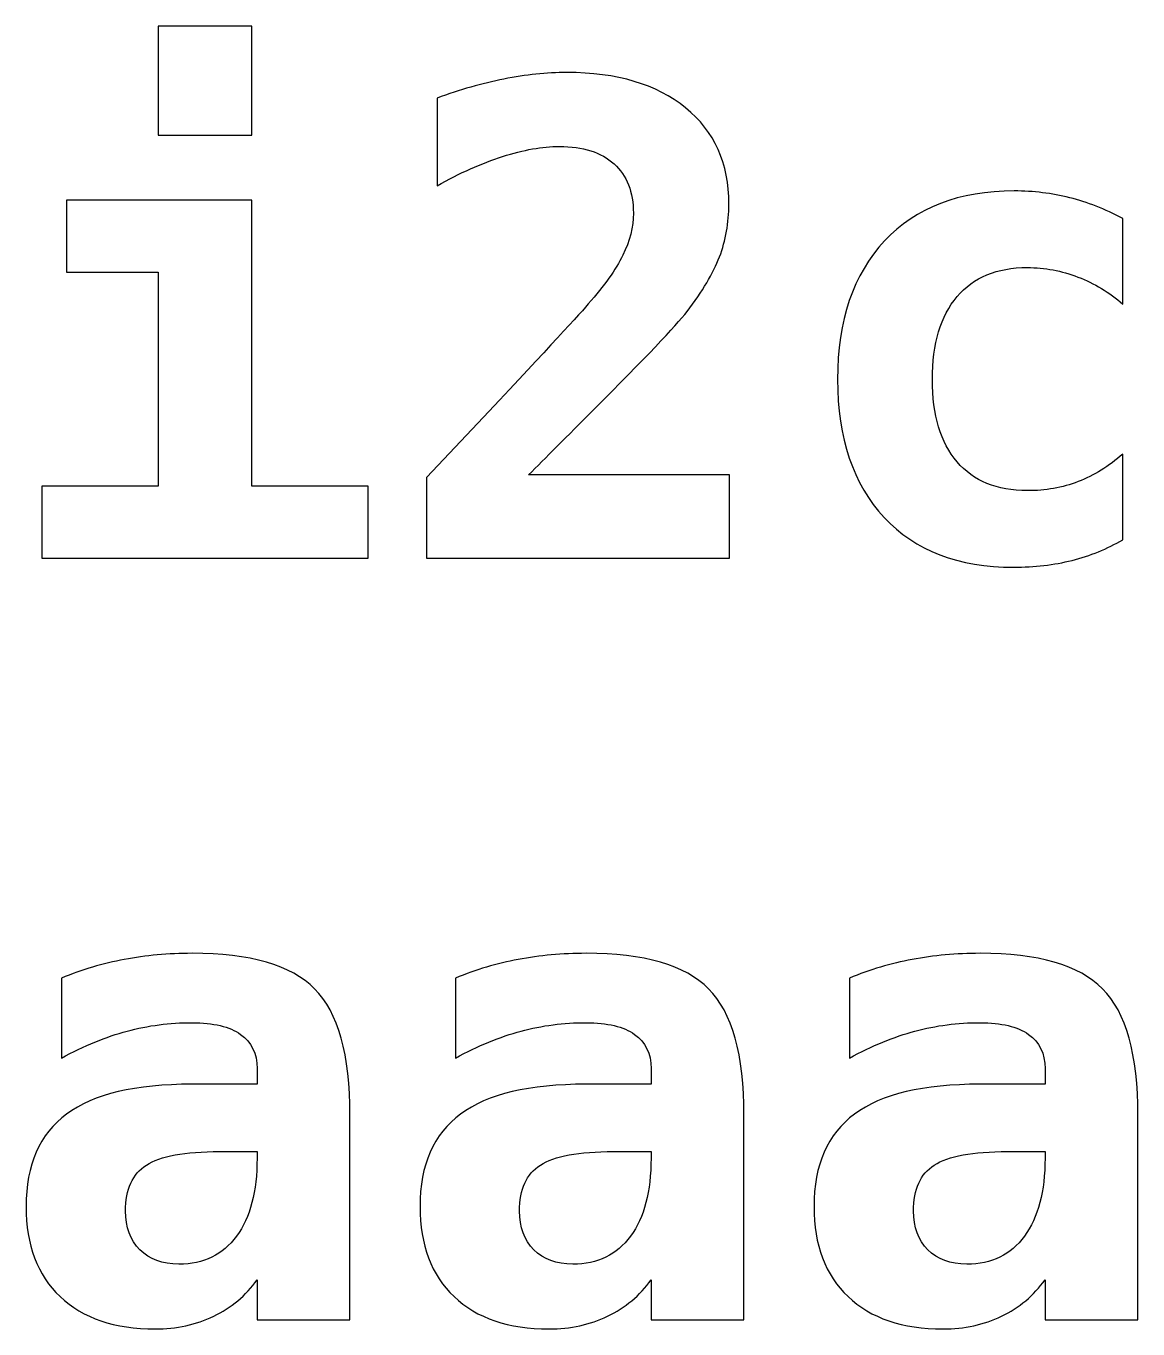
# Model space of a CAD drawing. Header units: centimetres. Extents: x -14.7 to 16.9, y -14.9 to 2.2.
# Drawn here: x -11.612 to -11.013, y -5.851 to -5.149 of the extents above; entities that cross this region are included whole.
import ezdxf

# ---------------------------------------------------------------- set-up
doc = ezdxf.new("R2010")
doc.units = ezdxf.units.CM
doc.header["$MEASUREMENT"] = 0
doc.layers.add('Layer 1', color=7, linetype='Continuous')

msp = doc.modelspace()

# ---------------------------------------------------------------- linework, layer by layer
at = {"layer": 'Layer 1'}
for points, knots in [([(-11.54092, -5.14881), (-11.54092, -5.14881), (-11.49047, -5.14881), (-11.49047, -5.14881), (-11.49047, -5.14881), (-11.49047, -5.14881), (-11.49047, -5.20772), (-11.49047, -5.20772), (-11.49047, -5.20772), (-11.49047, -5.20772), (-11.54092, -5.20772), (-11.54092, -5.20772), (-11.54092, -5.20772), (-11.54092, -5.20772), (-11.54092, -5.14881), (-11.54092, -5.14881)], [0, 0, 0, 0, 0.2, 0.2, 0.2, 0.2, 0.4, 0.4, 0.4, 0.4, 0.6, 0.6, 0.6, 0.6, 1, 1, 1, 1]), ([(-11.34125, -5.39082), (-11.34125, -5.39082), (-11.23295, -5.39082), (-11.23295, -5.39082), (-11.23295, -5.39082), (-11.23295, -5.39082), (-11.23295, -5.43562), (-11.23295, -5.43562), (-11.23295, -5.43562), (-11.23295, -5.43562), (-11.39628, -5.43562), (-11.39628, -5.43562), (-11.39628, -5.43562), (-11.39628, -5.43562), (-11.39628, -5.39217), (-11.39628, -5.39217), (-11.39628, -5.39217), (-11.39628, -5.39217), (-11.36871, -5.36289), (-11.36871, -5.36289), (-11.36871, -5.36289), (-11.33596, -5.32808), (-11.31609, -5.30668), (-11.30909, -5.29862), (-11.30909, -5.29862), (-11.3005, -5.28875), (-11.29427, -5.28004), (-11.29051, -5.2724), (-11.29051, -5.2724), (-11.28669, -5.26476), (-11.28481, -5.25717), (-11.28481, -5.2497), (-11.28481, -5.2497), (-11.28481, -5.23824), (-11.28827, -5.22936), (-11.29521, -5.22313), (-11.29521, -5.22313), (-11.30215, -5.21684), (-11.31197, -5.21372), (-11.32473, -5.21372), (-11.32473, -5.21372), (-11.33378, -5.21372), (-11.34396, -5.21554), (-11.3553, -5.21913), (-11.3553, -5.21913), (-11.36659, -5.22278), (-11.37835, -5.22801), (-11.39064, -5.23489), (-11.39064, -5.23489), (-11.39064, -5.23489), (-11.39064, -5.18762), (-11.39064, -5.18762), (-11.39064, -5.18762), (-11.37835, -5.18315), (-11.36636, -5.17974), (-11.3546, -5.17739), (-11.3546, -5.17739), (-11.34284, -5.17503), (-11.33155, -5.17386), (-11.32073, -5.17386), (-11.32073, -5.17386), (-11.29357, -5.17386), (-11.27216, -5.18021), (-11.25664, -5.19291), (-11.25664, -5.19291), (-11.24106, -5.20555), (-11.2333, -5.22289), (-11.2333, -5.24482), (-11.2333, -5.24482), (-11.2333, -5.25488), (-11.23501, -5.26435), (-11.23836, -5.27322), (-11.23836, -5.27322), (-11.24177, -5.28204), (-11.24759, -5.29186), (-11.25588, -5.30268), (-11.25588, -5.30268), (-11.26193, -5.31044), (-11.27863, -5.32802), (-11.30597, -5.35536), (-11.30597, -5.35536), (-11.32079, -5.37018), (-11.33255, -5.382), (-11.34125, -5.39082)], [0, 0, 0, 0, 0.045455, 0.045455, 0.045455, 0.045455, 0.090909, 0.090909, 0.090909, 0.090909, 0.136364, 0.136364, 0.136364, 0.136364, 0.181818, 0.181818, 0.181818, 0.181818, 0.227273, 0.227273, 0.227273, 0.227273, 0.272727, 0.272727, 0.272727, 0.272727, 0.318182, 0.318182, 0.318182, 0.318182, 0.363636, 0.363636, 0.363636, 0.363636, 0.409091, 0.409091, 0.409091, 0.409091, 0.454545, 0.454545, 0.454545, 0.454545, 0.5, 0.5, 0.5, 0.5, 0.545455, 0.545455, 0.545455, 0.545455, 0.590909, 0.590909, 0.590909, 0.590909, 0.636364, 0.636364, 0.636364, 0.636364, 0.681818, 0.681818, 0.681818, 0.681818, 0.727273, 0.727273, 0.727273, 0.727273, 0.772727, 0.772727, 0.772727, 0.772727, 0.818182, 0.818182, 0.818182, 0.818182, 0.863636, 0.863636, 0.863636, 0.863636, 0.909091, 0.909091, 0.909091, 0.909091, 1, 1, 1, 1]), ([(-11.02093, -5.42574), (-11.0294, -5.43068), (-11.03857, -5.43439), (-11.04833, -5.43685), (-11.04833, -5.43685), (-11.05809, -5.43932), (-11.06856, -5.44056), (-11.07984, -5.44056), (-11.07984, -5.44056), (-11.1096, -5.44056), (-11.13282, -5.43162), (-11.14958, -5.41369), (-11.14958, -5.41369), (-11.16633, -5.39581), (-11.17474, -5.371), (-11.17474, -5.33931), (-11.17474, -5.33931), (-11.17474, -5.3075), (-11.16628, -5.28263), (-11.1494, -5.26464), (-11.1494, -5.26464), (-11.13253, -5.24671), (-11.10924, -5.23771), (-11.07949, -5.23771), (-11.07949, -5.23771), (-11.06914, -5.23771), (-11.05921, -5.23895), (-11.04962, -5.24136), (-11.04962, -5.24136), (-11.04004, -5.24377), (-11.03046, -5.24747), (-11.02093, -5.25253), (-11.02093, -5.25253), (-11.02093, -5.25253), (-11.02093, -5.29874), (-11.02093, -5.29874), (-11.02093, -5.29874), (-11.02828, -5.29239), (-11.03633, -5.28751), (-11.04515, -5.2841), (-11.04515, -5.2841), (-11.05391, -5.28069), (-11.06303, -5.27899), (-11.07244, -5.27899), (-11.07244, -5.27899), (-11.08884, -5.27899), (-11.10148, -5.28422), (-11.1103, -5.29468), (-11.1103, -5.29468), (-11.11918, -5.30515), (-11.12359, -5.32003), (-11.12359, -5.33931), (-11.12359, -5.33931), (-11.12359, -5.3586), (-11.11918, -5.37341), (-11.1103, -5.38376), (-11.1103, -5.38376), (-11.10148, -5.39411), (-11.08884, -5.39928), (-11.07244, -5.39928), (-11.07244, -5.39928), (-11.06268, -5.39928), (-11.05356, -5.39764), (-11.04504, -5.3944), (-11.04504, -5.3944), (-11.03657, -5.39111), (-11.02851, -5.38617), (-11.02093, -5.37953), (-11.02093, -5.37953), (-11.02093, -5.37953), (-11.02093, -5.42574), (-11.02093, -5.42574)], [0, 0, 0, 0, 0.052632, 0.052632, 0.052632, 0.052632, 0.105263, 0.105263, 0.105263, 0.105263, 0.157895, 0.157895, 0.157895, 0.157895, 0.210526, 0.210526, 0.210526, 0.210526, 0.263158, 0.263158, 0.263158, 0.263158, 0.315789, 0.315789, 0.315789, 0.315789, 0.368421, 0.368421, 0.368421, 0.368421, 0.421053, 0.421053, 0.421053, 0.421053, 0.473684, 0.473684, 0.473684, 0.473684, 0.526316, 0.526316, 0.526316, 0.526316, 0.578947, 0.578947, 0.578947, 0.578947, 0.631579, 0.631579, 0.631579, 0.631579, 0.684211, 0.684211, 0.684211, 0.684211, 0.736842, 0.736842, 0.736842, 0.736842, 0.789474, 0.789474, 0.789474, 0.789474, 0.842105, 0.842105, 0.842105, 0.842105, 0.894737, 0.894737, 0.894737, 0.894737, 1, 1, 1, 1]), ([(-11.59031, -5.24265), (-11.59031, -5.24265), (-11.49047, -5.24265), (-11.49047, -5.24265), (-11.49047, -5.24265), (-11.49047, -5.24265), (-11.49047, -5.39681), (-11.49047, -5.39681), (-11.49047, -5.39681), (-11.49047, -5.39681), (-11.42768, -5.39681), (-11.42768, -5.39681), (-11.42768, -5.39681), (-11.42768, -5.39681), (-11.42768, -5.43562), (-11.42768, -5.43562), (-11.42768, -5.43562), (-11.42768, -5.43562), (-11.60372, -5.43562), (-11.60372, -5.43562), (-11.60372, -5.43562), (-11.60372, -5.43562), (-11.60372, -5.39681), (-11.60372, -5.39681), (-11.60372, -5.39681), (-11.60372, -5.39681), (-11.54092, -5.39681), (-11.54092, -5.39681), (-11.54092, -5.39681), (-11.54092, -5.39681), (-11.54092, -5.28146), (-11.54092, -5.28146), (-11.54092, -5.28146), (-11.54092, -5.28146), (-11.59031, -5.28146), (-11.59031, -5.28146), (-11.59031, -5.28146), (-11.59031, -5.28146), (-11.59031, -5.24265), (-11.59031, -5.24265)], [0, 0, 0, 0, 0.090909, 0.090909, 0.090909, 0.090909, 0.181818, 0.181818, 0.181818, 0.181818, 0.272727, 0.272727, 0.272727, 0.272727, 0.363636, 0.363636, 0.363636, 0.363636, 0.454545, 0.454545, 0.454545, 0.454545, 0.545455, 0.545455, 0.545455, 0.545455, 0.636364, 0.636364, 0.636364, 0.636364, 0.727273, 0.727273, 0.727273, 0.727273, 0.818182, 0.818182, 0.818182, 0.818182, 1, 1, 1, 1]), ([(-11.43756, -5.73613), (-11.43756, -5.73613), (-11.43756, -5.84626), (-11.43756, -5.84626), (-11.43756, -5.84626), (-11.43756, -5.84626), (-11.48765, -5.84626), (-11.48765, -5.84626), (-11.48765, -5.84626), (-11.48765, -5.84626), (-11.48765, -5.82474), (-11.48765, -5.82474), (-11.48765, -5.82474), (-11.49371, -5.83321), (-11.50153, -5.83973), (-11.51105, -5.84432), (-11.51105, -5.84432), (-11.52058, -5.84891), (-11.5311, -5.8512), (-11.54257, -5.8512), (-11.54257, -5.8512), (-11.5645, -5.8512), (-11.58161, -5.84538), (-11.59384, -5.8338), (-11.59384, -5.8338), (-11.60607, -5.82221), (-11.61218, -5.80598), (-11.61218, -5.78523), (-11.61218, -5.78523), (-11.61218, -5.76271), (-11.60489, -5.74607), (-11.59031, -5.73537), (-11.59031, -5.73537), (-11.57573, -5.72461), (-11.55321, -5.71926), (-11.52269, -5.71926), (-11.52269, -5.71926), (-11.52269, -5.71926), (-11.48765, -5.71926), (-11.48765, -5.71926), (-11.48765, -5.71926), (-11.48765, -5.71926), (-11.48765, -5.71085), (-11.48765, -5.71085), (-11.48765, -5.71085), (-11.48765, -5.70268), (-11.49059, -5.69656), (-11.49653, -5.69239), (-11.49653, -5.69239), (-11.50247, -5.68821), (-11.51117, -5.6861), (-11.52269, -5.6861), (-11.52269, -5.6861), (-11.53475, -5.6861), (-11.54639, -5.68763), (-11.55774, -5.69063), (-11.55774, -5.69063), (-11.56903, -5.69368), (-11.58084, -5.6985), (-11.59313, -5.70515), (-11.59313, -5.70515), (-11.59313, -5.70515), (-11.59313, -5.66211), (-11.59313, -5.66211), (-11.59313, -5.66211), (-11.58202, -5.65752), (-11.57067, -5.65417), (-11.55921, -5.652), (-11.55921, -5.652), (-11.54768, -5.64982), (-11.53551, -5.6487), (-11.52269, -5.6487), (-11.52269, -5.6487), (-11.4913, -5.6487), (-11.46931, -5.65505), (-11.45661, -5.66781), (-11.45661, -5.66781), (-11.44391, -5.68057), (-11.43756, -5.70333), (-11.43756, -5.73613)], [0, 0, 0, 0, 0.047619, 0.047619, 0.047619, 0.047619, 0.095238, 0.095238, 0.095238, 0.095238, 0.142857, 0.142857, 0.142857, 0.142857, 0.190476, 0.190476, 0.190476, 0.190476, 0.238095, 0.238095, 0.238095, 0.238095, 0.285714, 0.285714, 0.285714, 0.285714, 0.333333, 0.333333, 0.333333, 0.333333, 0.380952, 0.380952, 0.380952, 0.380952, 0.428571, 0.428571, 0.428571, 0.428571, 0.47619, 0.47619, 0.47619, 0.47619, 0.52381, 0.52381, 0.52381, 0.52381, 0.571429, 0.571429, 0.571429, 0.571429, 0.619048, 0.619048, 0.619048, 0.619048, 0.666667, 0.666667, 0.666667, 0.666667, 0.714286, 0.714286, 0.714286, 0.714286, 0.761905, 0.761905, 0.761905, 0.761905, 0.809524, 0.809524, 0.809524, 0.809524, 0.857143, 0.857143, 0.857143, 0.857143, 0.904762, 0.904762, 0.904762, 0.904762, 1, 1, 1, 1]), ([(-11.22519, -5.73613), (-11.22519, -5.73613), (-11.22519, -5.84626), (-11.22519, -5.84626), (-11.22519, -5.84626), (-11.22519, -5.84626), (-11.27528, -5.84626), (-11.27528, -5.84626), (-11.27528, -5.84626), (-11.27528, -5.84626), (-11.27528, -5.82474), (-11.27528, -5.82474), (-11.27528, -5.82474), (-11.28134, -5.83321), (-11.28916, -5.83973), (-11.29868, -5.84432), (-11.29868, -5.84432), (-11.30821, -5.84891), (-11.31873, -5.8512), (-11.3302, -5.8512), (-11.3302, -5.8512), (-11.35213, -5.8512), (-11.36924, -5.84538), (-11.38147, -5.8338), (-11.38147, -5.8338), (-11.3937, -5.82221), (-11.39981, -5.80598), (-11.39981, -5.78523), (-11.39981, -5.78523), (-11.39981, -5.76271), (-11.39252, -5.74607), (-11.37794, -5.73537), (-11.37794, -5.73537), (-11.36336, -5.72461), (-11.34084, -5.71926), (-11.31032, -5.71926), (-11.31032, -5.71926), (-11.31032, -5.71926), (-11.27528, -5.71926), (-11.27528, -5.71926), (-11.27528, -5.71926), (-11.27528, -5.71926), (-11.27528, -5.71085), (-11.27528, -5.71085), (-11.27528, -5.71085), (-11.27528, -5.70268), (-11.27822, -5.69656), (-11.28416, -5.69239), (-11.28416, -5.69239), (-11.2901, -5.68821), (-11.2988, -5.6861), (-11.31032, -5.6861), (-11.31032, -5.6861), (-11.32238, -5.6861), (-11.33402, -5.68763), (-11.34537, -5.69063), (-11.34537, -5.69063), (-11.35666, -5.69368), (-11.36847, -5.6985), (-11.38076, -5.70515), (-11.38076, -5.70515), (-11.38076, -5.70515), (-11.38076, -5.66211), (-11.38076, -5.66211), (-11.38076, -5.66211), (-11.36965, -5.65752), (-11.3583, -5.65417), (-11.34684, -5.652), (-11.34684, -5.652), (-11.33531, -5.64982), (-11.32314, -5.6487), (-11.31032, -5.6487), (-11.31032, -5.6487), (-11.27893, -5.6487), (-11.25694, -5.65505), (-11.24424, -5.66781), (-11.24424, -5.66781), (-11.23154, -5.68057), (-11.22519, -5.70333), (-11.22519, -5.73613)], [0, 0, 0, 0, 0.047619, 0.047619, 0.047619, 0.047619, 0.095238, 0.095238, 0.095238, 0.095238, 0.142857, 0.142857, 0.142857, 0.142857, 0.190476, 0.190476, 0.190476, 0.190476, 0.238095, 0.238095, 0.238095, 0.238095, 0.285714, 0.285714, 0.285714, 0.285714, 0.333333, 0.333333, 0.333333, 0.333333, 0.380952, 0.380952, 0.380952, 0.380952, 0.428571, 0.428571, 0.428571, 0.428571, 0.47619, 0.47619, 0.47619, 0.47619, 0.52381, 0.52381, 0.52381, 0.52381, 0.571429, 0.571429, 0.571429, 0.571429, 0.619048, 0.619048, 0.619048, 0.619048, 0.666667, 0.666667, 0.666667, 0.666667, 0.714286, 0.714286, 0.714286, 0.714286, 0.761905, 0.761905, 0.761905, 0.761905, 0.809524, 0.809524, 0.809524, 0.809524, 0.857143, 0.857143, 0.857143, 0.857143, 0.904762, 0.904762, 0.904762, 0.904762, 1, 1, 1, 1]), ([(-11.01282, -5.73613), (-11.01282, -5.73613), (-11.01282, -5.84626), (-11.01282, -5.84626), (-11.01282, -5.84626), (-11.01282, -5.84626), (-11.06291, -5.84626), (-11.06291, -5.84626), (-11.06291, -5.84626), (-11.06291, -5.84626), (-11.06291, -5.82474), (-11.06291, -5.82474), (-11.06291, -5.82474), (-11.06897, -5.83321), (-11.07679, -5.83973), (-11.08631, -5.84432), (-11.08631, -5.84432), (-11.09584, -5.84891), (-11.10636, -5.8512), (-11.11783, -5.8512), (-11.11783, -5.8512), (-11.13976, -5.8512), (-11.15687, -5.84538), (-11.1691, -5.8338), (-11.1691, -5.8338), (-11.18133, -5.82221), (-11.18744, -5.80598), (-11.18744, -5.78523), (-11.18744, -5.78523), (-11.18744, -5.76271), (-11.18015, -5.74607), (-11.16557, -5.73537), (-11.16557, -5.73537), (-11.15099, -5.72461), (-11.12847, -5.71926), (-11.09795, -5.71926), (-11.09795, -5.71926), (-11.09795, -5.71926), (-11.06291, -5.71926), (-11.06291, -5.71926), (-11.06291, -5.71926), (-11.06291, -5.71926), (-11.06291, -5.71085), (-11.06291, -5.71085), (-11.06291, -5.71085), (-11.06291, -5.70268), (-11.06585, -5.69656), (-11.07179, -5.69239), (-11.07179, -5.69239), (-11.07773, -5.68821), (-11.08643, -5.6861), (-11.09795, -5.6861), (-11.09795, -5.6861), (-11.11001, -5.6861), (-11.12165, -5.68763), (-11.133, -5.69063), (-11.133, -5.69063), (-11.14429, -5.69368), (-11.1561, -5.6985), (-11.16839, -5.70515), (-11.16839, -5.70515), (-11.16839, -5.70515), (-11.16839, -5.66211), (-11.16839, -5.66211), (-11.16839, -5.66211), (-11.15728, -5.65752), (-11.14593, -5.65417), (-11.13447, -5.652), (-11.13447, -5.652), (-11.12294, -5.64982), (-11.11077, -5.6487), (-11.09795, -5.6487), (-11.09795, -5.6487), (-11.06656, -5.6487), (-11.04457, -5.65505), (-11.03187, -5.66781), (-11.03187, -5.66781), (-11.01917, -5.68057), (-11.01282, -5.70333), (-11.01282, -5.73613)], [0, 0, 0, 0, 0.047619, 0.047619, 0.047619, 0.047619, 0.095238, 0.095238, 0.095238, 0.095238, 0.142857, 0.142857, 0.142857, 0.142857, 0.190476, 0.190476, 0.190476, 0.190476, 0.238095, 0.238095, 0.238095, 0.238095, 0.285714, 0.285714, 0.285714, 0.285714, 0.333333, 0.333333, 0.333333, 0.333333, 0.380952, 0.380952, 0.380952, 0.380952, 0.428571, 0.428571, 0.428571, 0.428571, 0.47619, 0.47619, 0.47619, 0.47619, 0.52381, 0.52381, 0.52381, 0.52381, 0.571429, 0.571429, 0.571429, 0.571429, 0.619048, 0.619048, 0.619048, 0.619048, 0.666667, 0.666667, 0.666667, 0.666667, 0.714286, 0.714286, 0.714286, 0.714286, 0.761905, 0.761905, 0.761905, 0.761905, 0.809524, 0.809524, 0.809524, 0.809524, 0.857143, 0.857143, 0.857143, 0.857143, 0.904762, 0.904762, 0.904762, 0.904762, 1, 1, 1, 1]), ([(-11.50782, -5.7556), (-11.52669, -5.7556), (-11.53986, -5.75801), (-11.54733, -5.76283), (-11.54733, -5.76283), (-11.5548, -5.76765), (-11.55856, -5.77594), (-11.55856, -5.78764), (-11.55856, -5.78764), (-11.55856, -5.7964), (-11.55597, -5.80334), (-11.5508, -5.80851), (-11.5508, -5.80851), (-11.54562, -5.81369), (-11.53863, -5.81627), (-11.52975, -5.81627), (-11.52975, -5.81627), (-11.5164, -5.81627), (-11.50605, -5.81122), (-11.4987, -5.80116), (-11.4987, -5.80116), (-11.49135, -5.79111), (-11.48765, -5.77706), (-11.48765, -5.75906), (-11.48765, -5.75906), (-11.48765, -5.75906), (-11.48765, -5.7556), (-11.48765, -5.7556), (-11.48765, -5.7556), (-11.48765, -5.7556), (-11.50782, -5.7556), (-11.50782, -5.7556)], [0, 0, 0, 0, 0.111111, 0.111111, 0.111111, 0.111111, 0.222222, 0.222222, 0.222222, 0.222222, 0.333333, 0.333333, 0.333333, 0.333333, 0.444444, 0.444444, 0.444444, 0.444444, 0.555556, 0.555556, 0.555556, 0.555556, 0.666667, 0.666667, 0.666667, 0.666667, 0.777778, 0.777778, 0.777778, 0.777778, 1, 1, 1, 1]), ([(-11.29545, -5.7556), (-11.31432, -5.7556), (-11.32749, -5.75801), (-11.33496, -5.76283), (-11.33496, -5.76283), (-11.34243, -5.76765), (-11.34619, -5.77594), (-11.34619, -5.78764), (-11.34619, -5.78764), (-11.34619, -5.7964), (-11.3436, -5.80334), (-11.33843, -5.80851), (-11.33843, -5.80851), (-11.33325, -5.81369), (-11.32626, -5.81627), (-11.31738, -5.81627), (-11.31738, -5.81627), (-11.30403, -5.81627), (-11.29368, -5.81122), (-11.28633, -5.80116), (-11.28633, -5.80116), (-11.27898, -5.79111), (-11.27528, -5.77706), (-11.27528, -5.75906), (-11.27528, -5.75906), (-11.27528, -5.75906), (-11.27528, -5.7556), (-11.27528, -5.7556), (-11.27528, -5.7556), (-11.27528, -5.7556), (-11.29545, -5.7556), (-11.29545, -5.7556)], [0, 0, 0, 0, 0.111111, 0.111111, 0.111111, 0.111111, 0.222222, 0.222222, 0.222222, 0.222222, 0.333333, 0.333333, 0.333333, 0.333333, 0.444444, 0.444444, 0.444444, 0.444444, 0.555556, 0.555556, 0.555556, 0.555556, 0.666667, 0.666667, 0.666667, 0.666667, 0.777778, 0.777778, 0.777778, 0.777778, 1, 1, 1, 1]), ([(-11.08308, -5.7556), (-11.10195, -5.7556), (-11.11512, -5.75801), (-11.12259, -5.76283), (-11.12259, -5.76283), (-11.13006, -5.76765), (-11.13382, -5.77594), (-11.13382, -5.78764), (-11.13382, -5.78764), (-11.13382, -5.7964), (-11.13123, -5.80334), (-11.12606, -5.80851), (-11.12606, -5.80851), (-11.12088, -5.81369), (-11.11389, -5.81627), (-11.10501, -5.81627), (-11.10501, -5.81627), (-11.09166, -5.81627), (-11.08131, -5.81122), (-11.07396, -5.80116), (-11.07396, -5.80116), (-11.06661, -5.79111), (-11.06291, -5.77706), (-11.06291, -5.75906), (-11.06291, -5.75906), (-11.06291, -5.75906), (-11.06291, -5.7556), (-11.06291, -5.7556), (-11.06291, -5.7556), (-11.06291, -5.7556), (-11.08308, -5.7556), (-11.08308, -5.7556)], [0, 0, 0, 0, 0.111111, 0.111111, 0.111111, 0.111111, 0.222222, 0.222222, 0.222222, 0.222222, 0.333333, 0.333333, 0.333333, 0.333333, 0.444444, 0.444444, 0.444444, 0.444444, 0.555556, 0.555556, 0.555556, 0.555556, 0.666667, 0.666667, 0.666667, 0.666667, 0.777778, 0.777778, 0.777778, 0.777778, 1, 1, 1, 1])]:
    msp.add_open_spline(points, degree=3, knots=knots, dxfattribs=at)

doc.saveas('drawing.dxf')
